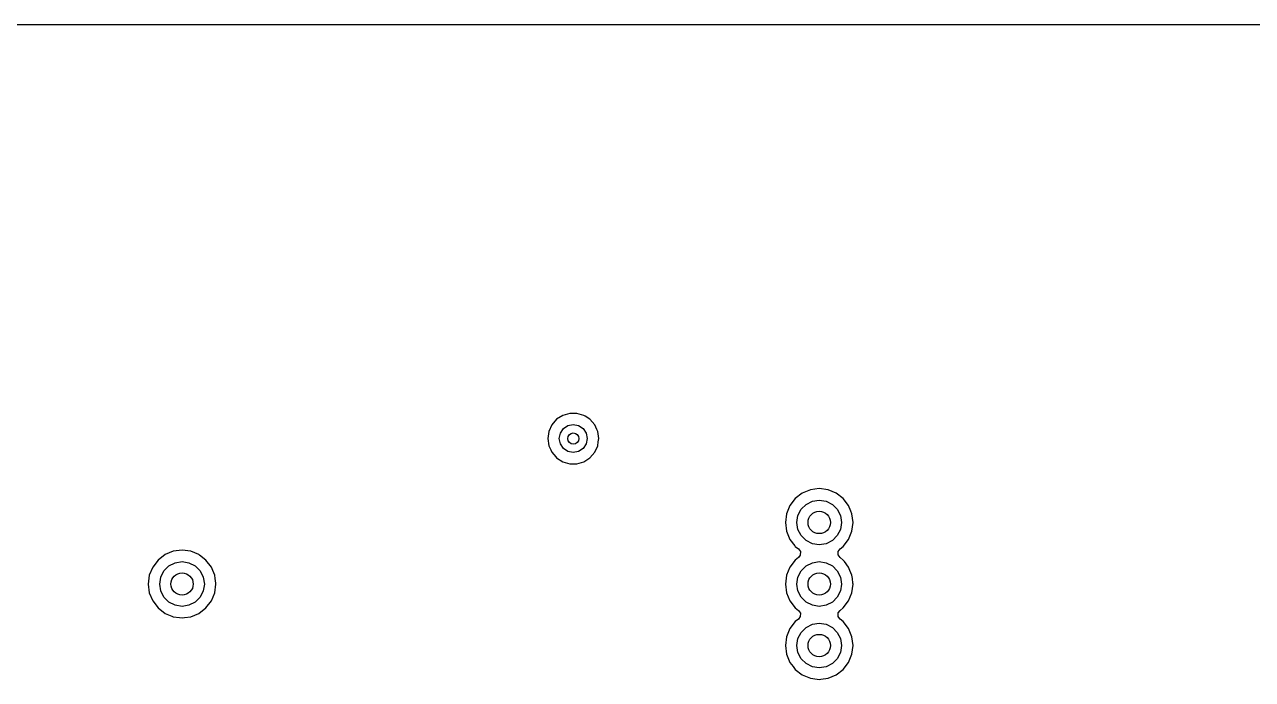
# Model space of a CAD drawing. Extents: x 0.4 to 10.6, y -8.1 to -0.4.
# Drawn here: x 5.106 to 5.97, y -1.74 to -1.28 of the extents above; entities that cross this region are included whole.
import ezdxf

# ---------------------------------------------------------------- set-up
doc = ezdxf.new("R2010")
doc.units = 0
doc.header["$MEASUREMENT"] = 0
doc.layers.add('BLACK', color=7, linetype='CONTINUOUS')

msp = doc.modelspace()

# ---------------------------------------------------------------- linework, layer by layer
at = {"layer": 'BLACK', "linetype": 'CONTINUOUS'}
for p, q in [((4.78348, -1.27955), (7.46061, -1.27955)), ((5.48468, -1.55457), (5.48039, -1.55732)), ((5.48958, -1.55313), (5.48468, -1.55457)), ((5.48468, -1.55457), (5.48468, -1.55457)), ((5.49468, -1.55313), (5.48958, -1.55313)), ((5.48958, -1.55313), (5.48958, -1.55313)), ((5.49957, -1.55457), (5.49468, -1.55313)), ((5.49468, -1.55313), (5.49468, -1.55313)), ((5.50043, -1.55512), (5.49957, -1.55457)), ((5.49957, -1.55457), (5.49957, -1.55457)), ((5.49957, -1.55457), (5.49957, -1.55457)), ((5.49957, -1.55457), (5.49957, -1.55457)), ((5.50386, -1.55732), (5.50043, -1.55512)), ((5.47705, -1.56118), (5.47493, -1.56582)), ((5.48039, -1.55732), (5.47705, -1.56118)), ((5.48303, -1.5671), (5.48517, -1.56391)), ((5.48517, -1.56391), (5.48836, -1.56177)), ((5.48836, -1.56177), (5.49213, -1.56102)), ((5.49213, -1.56102), (5.49589, -1.56177)), ((5.49589, -1.56177), (5.49909, -1.56391)), ((5.49909, -1.56391), (5.50122, -1.5671)), ((5.5072, -1.56118), (5.50386, -1.55732)), ((5.50386, -1.55732), (5.50386, -1.55732)), ((5.50386, -1.55732), (5.50386, -1.55732)), ((5.50871, -1.56449), (5.5072, -1.56118)), ((5.50932, -1.56582), (5.50871, -1.56449)), ((5.47493, -1.56582), (5.47421, -1.57087)), ((5.47421, -1.57087), (5.47421, -1.57087)), ((5.47421, -1.57087), (5.47493, -1.57591)), ((5.48228, -1.57087), (5.48303, -1.5671)), ((5.48303, -1.57463), (5.48228, -1.57087)), ((5.50122, -1.5671), (5.50197, -1.57087)), ((5.50197, -1.57087), (5.50122, -1.57463)), ((5.51004, -1.57087), (5.50932, -1.56582)), ((5.50932, -1.57591), (5.50972, -1.5731)), ((5.50972, -1.5731), (5.51004, -1.57087)), ((5.51004, -1.57087), (5.51004, -1.57087)), ((5.47493, -1.57591), (5.47627, -1.57885)), ((5.47627, -1.57885), (5.47705, -1.58055)), ((5.47705, -1.58055), (5.47986, -1.58379)), ((5.48517, -1.57783), (5.48303, -1.57463)), ((5.48836, -1.57996), (5.48517, -1.57783)), ((5.49213, -1.58071), (5.48836, -1.57996)), ((5.49589, -1.57996), (5.49213, -1.58071)), ((5.49909, -1.57783), (5.49589, -1.57996)), ((5.50122, -1.57463), (5.49909, -1.57783)), ((5.50386, -1.58441), (5.5072, -1.58055)), ((5.5072, -1.58055), (5.50932, -1.57591)), ((5.47986, -1.58379), (5.48039, -1.58441)), ((5.48039, -1.58441), (5.48468, -1.58717)), ((5.48468, -1.58717), (5.48468, -1.58717)), ((5.48468, -1.58717), (5.48958, -1.5886)), ((5.48958, -1.5886), (5.48958, -1.5886)), ((5.48958, -1.5886), (5.49468, -1.5886)), ((5.49468, -1.5886), (5.49957, -1.58717)), ((5.49468, -1.5886), (5.49468, -1.5886)), ((5.49957, -1.58717), (5.50386, -1.58441)), ((5.65918, -1.60689), (5.65343, -1.60927)), ((5.66535, -1.60608), (5.65918, -1.60689)), ((5.65918, -1.60689), (5.65918, -1.60689)), ((5.67153, -1.60689), (5.66535, -1.60608)), ((5.66535, -1.60608), (5.66535, -1.60608)), ((5.67728, -1.60927), (5.67153, -1.60689)), ((5.67153, -1.60689), (5.67153, -1.60689)), ((5.64849, -1.61306), (5.6447, -1.618)), ((5.65343, -1.60927), (5.64849, -1.61306)), ((5.64849, -1.61306), (5.64849, -1.61306)), ((5.65261, -1.62066), (5.6561, -1.61718)), ((5.65343, -1.60927), (5.65343, -1.60927)), ((5.6561, -1.61718), (5.66049, -1.61494)), ((5.66049, -1.61494), (5.66535, -1.61417)), ((5.66535, -1.61417), (5.67022, -1.61494)), ((5.67022, -1.61494), (5.67461, -1.61718)), ((5.67461, -1.61718), (5.67809, -1.62066)), ((5.68222, -1.61306), (5.67728, -1.60927)), ((5.68601, -1.618), (5.68222, -1.61306)), ((5.68222, -1.61306), (5.68222, -1.61306)), ((5.68222, -1.61306), (5.68222, -1.61306)), ((5.68222, -1.61306), (5.68222, -1.61306)), ((5.68222, -1.61306), (5.68222, -1.61306)), ((5.64232, -1.62375), (5.64151, -1.62992)), ((5.6447, -1.618), (5.64232, -1.62375)), ((5.64232, -1.62375), (5.64232, -1.62375)), ((5.6447, -1.618), (5.6447, -1.618)), ((5.64961, -1.62992), (5.65038, -1.62505)), ((5.65038, -1.62505), (5.65261, -1.62066)), ((5.67809, -1.62066), (5.68033, -1.62505)), ((5.68033, -1.62505), (5.6811, -1.62992)), ((5.68764, -1.62194), (5.68601, -1.618)), ((5.68601, -1.618), (5.68601, -1.618)), ((5.68839, -1.62375), (5.68764, -1.62194)), ((5.6892, -1.62992), (5.68839, -1.62375)), ((5.64151, -1.62992), (5.64151, -1.62992)), ((5.64151, -1.62992), (5.64232, -1.63609)), ((5.65038, -1.63479), (5.64961, -1.62992)), ((5.6811, -1.62992), (5.68033, -1.63479)), ((5.68839, -1.63609), (5.6892, -1.62992)), ((5.64232, -1.63609), (5.64232, -1.63609)), ((5.64232, -1.63609), (5.6447, -1.64184)), ((5.6447, -1.64184), (5.6447, -1.64184)), ((5.6447, -1.64184), (5.64809, -1.64626)), ((5.65261, -1.63918), (5.65038, -1.63479)), ((5.6561, -1.64266), (5.65261, -1.63918)), ((5.66049, -1.6449), (5.6561, -1.64266)), ((5.67461, -1.64266), (5.67022, -1.6449)), ((5.67809, -1.63918), (5.67461, -1.64266)), ((5.68033, -1.63479), (5.67809, -1.63918)), ((5.68222, -1.64678), (5.68601, -1.64184)), ((5.68601, -1.64184), (5.68839, -1.63609)), ((5.21036, -1.6502), (5.20461, -1.65258)), ((5.21654, -1.64938), (5.21036, -1.6502)), ((5.21036, -1.6502), (5.21036, -1.6502)), ((5.22271, -1.6502), (5.21654, -1.64938)), ((5.21654, -1.64938), (5.21654, -1.64938)), ((5.22846, -1.65258), (5.22271, -1.6502)), ((5.22271, -1.6502), (5.22271, -1.6502)), ((5.64809, -1.64626), (5.64849, -1.64678)), ((5.64849, -1.64678), (5.64849, -1.64678)), ((5.64849, -1.64678), (5.64849, -1.64678)), ((5.64849, -1.64678), (5.65071, -1.64848)), ((5.65071, -1.64848), (5.65207, -1.65047)), ((5.65207, -1.65047), (5.65201, -1.65288)), ((5.66535, -1.64567), (5.66049, -1.6449)), ((5.67022, -1.6449), (5.66535, -1.64567)), ((5.67864, -1.65268), (5.6787, -1.65027)), ((5.6787, -1.65027), (5.68, -1.64848)), ((5.68, -1.64848), (5.68222, -1.64678)), ((5.19967, -1.65637), (5.19588, -1.66131)), ((5.20461, -1.65258), (5.19967, -1.65637)), ((5.19967, -1.65637), (5.19967, -1.65637)), ((5.20379, -1.66397), (5.20728, -1.66049)), ((5.20461, -1.65258), (5.20461, -1.65258)), ((5.20728, -1.66049), (5.21167, -1.65825)), ((5.21167, -1.65825), (5.21654, -1.65748)), ((5.21654, -1.65748), (5.2214, -1.65825)), ((5.2214, -1.65825), (5.22579, -1.66049)), ((5.22579, -1.66049), (5.22928, -1.66397)), ((5.22885, -1.65288), (5.22846, -1.65258)), ((5.22846, -1.65258), (5.22846, -1.65258)), ((5.22846, -1.65258), (5.22846, -1.65258)), ((5.2334, -1.65637), (5.22885, -1.65288)), ((5.23719, -1.66131), (5.2334, -1.65637)), ((5.2334, -1.65637), (5.2334, -1.65637)), ((5.2334, -1.65637), (5.2334, -1.65637)), ((5.2334, -1.65637), (5.2334, -1.65637)), ((5.2334, -1.65637), (5.2334, -1.65637)), ((5.64849, -1.65637), (5.6447, -1.66131)), ((5.65071, -1.65467), (5.64849, -1.65637)), ((5.64849, -1.65637), (5.64849, -1.65637)), ((5.65201, -1.65288), (5.65071, -1.65467)), ((5.65261, -1.66397), (5.6561, -1.66049)), ((5.6561, -1.66049), (5.66049, -1.65825)), ((5.66049, -1.65825), (5.66535, -1.65748)), ((5.66535, -1.65748), (5.67022, -1.65825)), ((5.67022, -1.65825), (5.67461, -1.66049)), ((5.67461, -1.66049), (5.67809, -1.66397)), ((5.68, -1.65467), (5.67864, -1.65268)), ((5.68222, -1.65637), (5.68, -1.65467)), ((5.68307, -1.65748), (5.68222, -1.65637)), ((5.68222, -1.65637), (5.68222, -1.65637)), ((5.68222, -1.65637), (5.68222, -1.65637)), ((5.68601, -1.66131), (5.68307, -1.65748)), ((5.1935, -1.66706), (5.19269, -1.67323)), ((5.19588, -1.66131), (5.1935, -1.66706)), ((5.1935, -1.66706), (5.1935, -1.66706)), ((5.19588, -1.66131), (5.19588, -1.66131)), ((5.20079, -1.67323), (5.20156, -1.66836)), ((5.20156, -1.66836), (5.20379, -1.66397)), ((5.22928, -1.66397), (5.23151, -1.66836)), ((5.23151, -1.66836), (5.23228, -1.67323)), ((5.23816, -1.66365), (5.23719, -1.66131)), ((5.23719, -1.66131), (5.23719, -1.66131)), ((5.23957, -1.66706), (5.23816, -1.66365)), ((5.23988, -1.6694), (5.23957, -1.66706)), ((5.64232, -1.66706), (5.64151, -1.67323)), ((5.6447, -1.66131), (5.64232, -1.66706)), ((5.64232, -1.66706), (5.64232, -1.66706)), ((5.6447, -1.66131), (5.6447, -1.66131)), ((5.64961, -1.67323), (5.65038, -1.66836)), ((5.65038, -1.66836), (5.65261, -1.66397)), ((5.67809, -1.66397), (5.68033, -1.66836)), ((5.68033, -1.66836), (5.6811, -1.67323)), ((5.68698, -1.66365), (5.68601, -1.66131)), ((5.68601, -1.66131), (5.68601, -1.66131)), ((5.68839, -1.66706), (5.68698, -1.66365)), ((5.6887, -1.6694), (5.68839, -1.66706)), ((5.19269, -1.67323), (5.19269, -1.67323)), ((5.19269, -1.67323), (5.1935, -1.6794)), ((5.20156, -1.67809), (5.20079, -1.67323)), ((5.23228, -1.67323), (5.23151, -1.67809)), ((5.23957, -1.6794), (5.24038, -1.67323)), ((5.24029, -1.67257), (5.23988, -1.6694)), ((5.24038, -1.67323), (5.24029, -1.67257)), ((5.64151, -1.67323), (5.64151, -1.67323)), ((5.64151, -1.67323), (5.64232, -1.6794)), ((5.65038, -1.67809), (5.64961, -1.67323)), ((5.6811, -1.67323), (5.68033, -1.67809)), ((5.68839, -1.6794), (5.6892, -1.67323)), ((5.68911, -1.67257), (5.6887, -1.6694)), ((5.6892, -1.67323), (5.68911, -1.67257)), ((5.1935, -1.6794), (5.1935, -1.6794)), ((5.1935, -1.6794), (5.19588, -1.68515)), ((5.19588, -1.68515), (5.19588, -1.68515)), ((5.19588, -1.68515), (5.19967, -1.69009)), ((5.20379, -1.68248), (5.20156, -1.67809)), ((5.20728, -1.68597), (5.20379, -1.68248)), ((5.21167, -1.68821), (5.20728, -1.68597)), ((5.22579, -1.68597), (5.2214, -1.68821)), ((5.22928, -1.68248), (5.22579, -1.68597)), ((5.23151, -1.67809), (5.22928, -1.68248)), ((5.2334, -1.69009), (5.23719, -1.68515)), ((5.23719, -1.68515), (5.23957, -1.6794)), ((5.64232, -1.6794), (5.64232, -1.6794)), ((5.64232, -1.6794), (5.6447, -1.68515)), ((5.6447, -1.68515), (5.6447, -1.68515)), ((5.6447, -1.68515), (5.64849, -1.69009)), ((5.65261, -1.68248), (5.65038, -1.67809)), ((5.6561, -1.68597), (5.65261, -1.68248)), ((5.66049, -1.68821), (5.6561, -1.68597)), ((5.67461, -1.68597), (5.67022, -1.68821)), ((5.67809, -1.68248), (5.67461, -1.68597)), ((5.68033, -1.67809), (5.67809, -1.68248)), ((5.68222, -1.69009), (5.68601, -1.68515)), ((5.68601, -1.68515), (5.68839, -1.6794)), ((5.19967, -1.69009), (5.19967, -1.69009)), ((5.19967, -1.69009), (5.20461, -1.69388)), ((5.20461, -1.69388), (5.20461, -1.69388)), ((5.20461, -1.69388), (5.20461, -1.69388)), ((5.20461, -1.69388), (5.20927, -1.69581)), ((5.21654, -1.68898), (5.21167, -1.68821)), ((5.2214, -1.68821), (5.21654, -1.68898)), ((5.22271, -1.69626), (5.22846, -1.69388)), ((5.22846, -1.69388), (5.2334, -1.69009)), ((5.64849, -1.69009), (5.64849, -1.69009)), ((5.64849, -1.69009), (5.64849, -1.69009)), ((5.64849, -1.69009), (5.64849, -1.69009)), ((5.64849, -1.69009), (5.65071, -1.69179)), ((5.65071, -1.69179), (5.65207, -1.69377)), ((5.65207, -1.69377), (5.65201, -1.69618)), ((5.66535, -1.68898), (5.66049, -1.68821)), ((5.67022, -1.68821), (5.66535, -1.68898)), ((5.67864, -1.69599), (5.6787, -1.69358)), ((5.6787, -1.69358), (5.68, -1.69179)), ((5.68, -1.69179), (5.68222, -1.69009)), ((5.20927, -1.69581), (5.21036, -1.69626)), ((5.21036, -1.69626), (5.21484, -1.69685)), ((5.21484, -1.69685), (5.21654, -1.69707)), ((5.21654, -1.69707), (5.21823, -1.69685)), ((5.21654, -1.69707), (5.21654, -1.69707)), ((5.21654, -1.69707), (5.21654, -1.69707)), ((5.21823, -1.69685), (5.22271, -1.69626)), ((5.64849, -1.69967), (5.6447, -1.70461)), ((5.65071, -1.69797), (5.64849, -1.69967)), ((5.64849, -1.69967), (5.64849, -1.69967)), ((5.65201, -1.69618), (5.65071, -1.69797)), ((5.6561, -1.70379), (5.66049, -1.70156)), ((5.66049, -1.70156), (5.66535, -1.70079)), ((5.66535, -1.70079), (5.67022, -1.70156)), ((5.67022, -1.70156), (5.67461, -1.70379)), ((5.67923, -1.69685), (5.67864, -1.69599)), ((5.68, -1.69797), (5.67923, -1.69685)), ((5.68222, -1.69967), (5.68, -1.69797)), ((5.68601, -1.70461), (5.68222, -1.69967)), ((5.68222, -1.69967), (5.68222, -1.69967)), ((5.68222, -1.69967), (5.68222, -1.69967)), ((5.64232, -1.71036), (5.64151, -1.71654)), ((5.6447, -1.70461), (5.64232, -1.71036)), ((5.64232, -1.71036), (5.64232, -1.71036)), ((5.6447, -1.70461), (5.6447, -1.70461)), ((5.64961, -1.71654), (5.65038, -1.71167)), ((5.65038, -1.71167), (5.65261, -1.70728)), ((5.65261, -1.70728), (5.6561, -1.70379)), ((5.67461, -1.70379), (5.67809, -1.70728)), ((5.67809, -1.70728), (5.68033, -1.71167)), ((5.68033, -1.71167), (5.6811, -1.71654)), ((5.68839, -1.71036), (5.68601, -1.70461)), ((5.68601, -1.70461), (5.68601, -1.70461)), ((5.6892, -1.71654), (5.68839, -1.71036)), ((5.68839, -1.71036), (5.68839, -1.71036)), ((5.64151, -1.71654), (5.64151, -1.71654)), ((5.64151, -1.71654), (5.64232, -1.72271)), ((5.65038, -1.7214), (5.64961, -1.71654)), ((5.6811, -1.71654), (5.68033, -1.7214)), ((5.68839, -1.72271), (5.6892, -1.71654)), ((5.64232, -1.72271), (5.64232, -1.72271)), ((5.64232, -1.72271), (5.6447, -1.72846)), ((5.6447, -1.72846), (5.6447, -1.72846)), ((5.6447, -1.72846), (5.6469, -1.73132)), ((5.65261, -1.72579), (5.65038, -1.7214)), ((5.6561, -1.72928), (5.65261, -1.72579)), ((5.66049, -1.73151), (5.6561, -1.72928)), ((5.67461, -1.72928), (5.67022, -1.73151)), ((5.67809, -1.72579), (5.67461, -1.72928)), ((5.68033, -1.7214), (5.67809, -1.72579)), ((5.68222, -1.7334), (5.68601, -1.72846)), ((5.68601, -1.72846), (5.68839, -1.72271)), ((5.6469, -1.73132), (5.64849, -1.7334)), ((5.64849, -1.7334), (5.65343, -1.73719)), ((5.65343, -1.73719), (5.65918, -1.73957)), ((5.66535, -1.73228), (5.66049, -1.73151)), ((5.67022, -1.73151), (5.66535, -1.73228)), ((5.67153, -1.73957), (5.67728, -1.73719)), ((5.67728, -1.73719), (5.68222, -1.7334)), ((5.65918, -1.73957), (5.66381, -1.74018)), ((5.66381, -1.74018), (5.66535, -1.74038)), ((5.66535, -1.74038), (5.66659, -1.74022)), ((5.66535, -1.74038), (5.66535, -1.74038)), ((5.66535, -1.74038), (5.66535, -1.74038)), ((5.66659, -1.74022), (5.67153, -1.73957))]:
    msp.add_line(p, q, dxfattribs=at)
at = {"layer": 'BLACK'}
for centre, radius in [((5.49213, -1.57087), 0.00394), ((5.66535, -1.62992), 0.00787), ((5.21654, -1.67323), 0.00787), ((5.66535, -1.67323), 0.00787), ((5.66535, -1.71654), 0.00787)]:
    msp.add_circle(centre, radius, dxfattribs=at)

doc.saveas('drawing.dxf')
